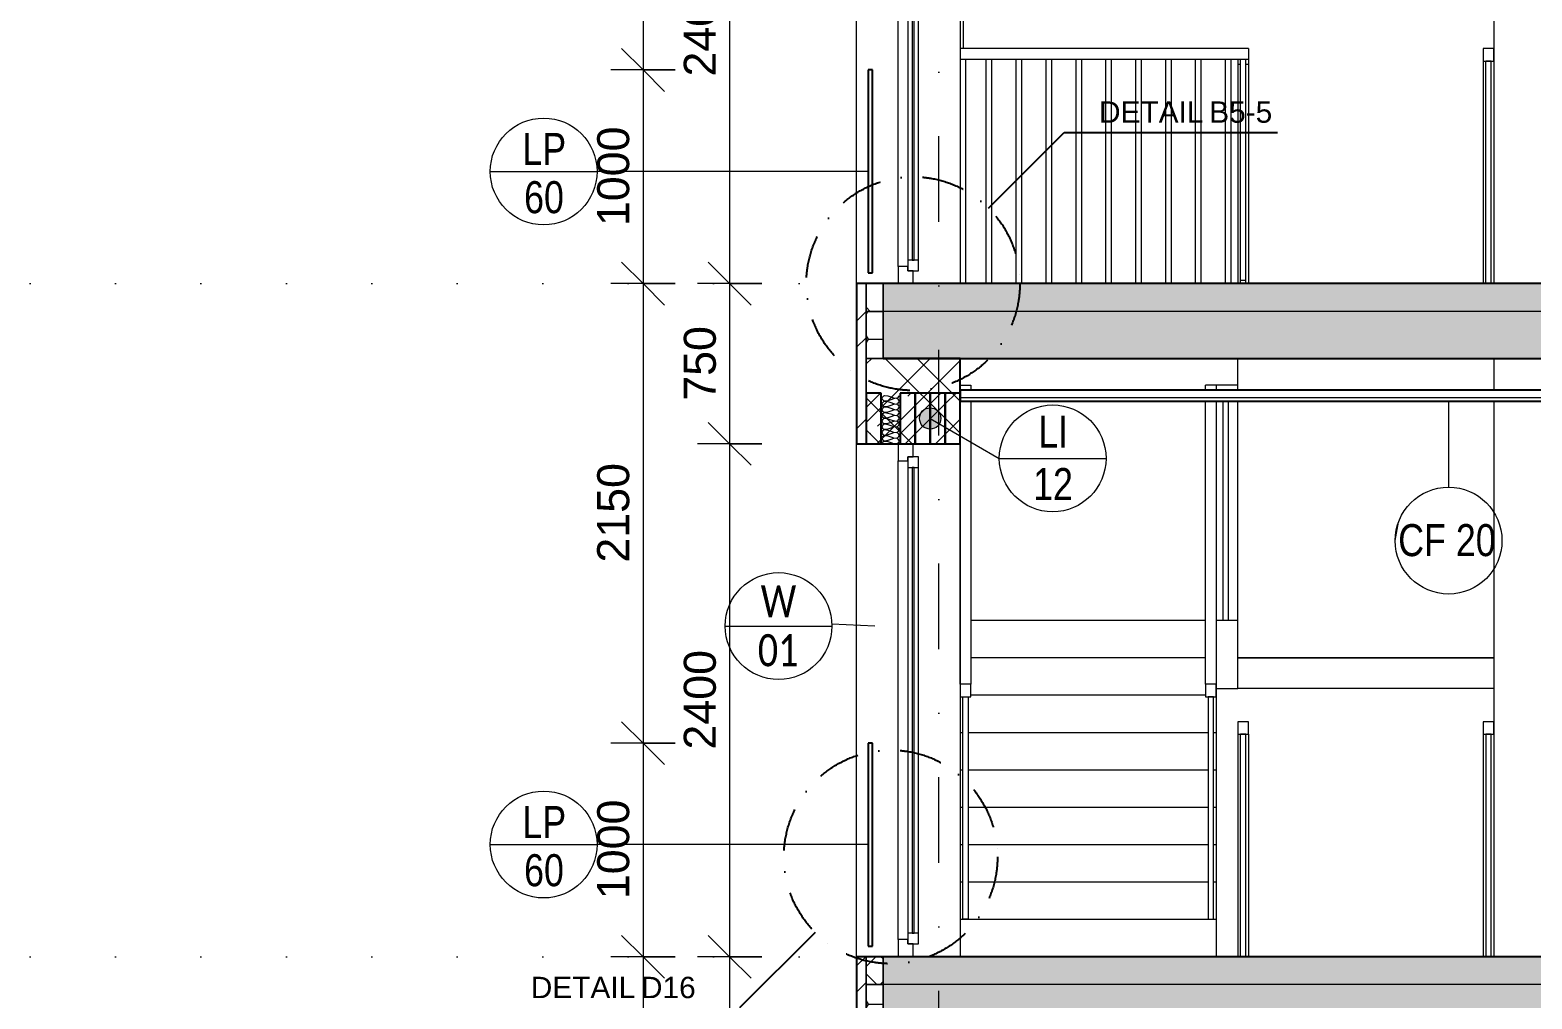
# Model space of a CAD drawing. Header units: millimetres. Extents: x -9657 to 178820, y -8645 to 72638.
# Drawn here: x -9657 to -2624, y 3852 to 8387 of the extents above; entities that cross this region are included whole.
import ezdxf

# ---------------------------------------------------------------- set-up
doc = ezdxf.new("R2010")
doc.units = ezdxf.units.MM
for name, pattern in [('HA_DashDot_10mm-S3mm', [1000, 400, -300, 0, -300]), ('HA_DashDot_4mm-S1mm', [400, 200, -100, 0, -100]), ('HA_Dot-S4mm', [400, 0, -400])]:
    doc.linetypes.add(name, pattern=pattern)
for name, color, linetype, lineweight in [('A-____-____-DIMS', 9, 'Continuous', 5), ('A-____-____-DIMS-100', 9, 'Continuous', 5), ('A-CLNG-____-IDEN', 9, 'Continuous', 9), ('A-CLNG-____-MCUT', 9, 'Continuous', 25), ('A-DETL-____-OTLN', 9, 'Continuous', 25), ('A-FLOR-____-MCUT', 9, 'Continuous', 25), ('A-FLOR-____-OTLN', 9, 'Continuous', 9), ('A-FLOR-____-OVHD', 9, 'HA_DashDot_4mm-S1mm', 25), ('A-FLOR-____-PATT', 9, 'Continuous', 25), ('A-FLOR-HRAL-IDEN', 9, 'Continuous', 9), ('A-FLOR-HRAL-MCUT', 9, 'Continuous', 25), ('A-FLOR-HRAL-OTLN', 9, 'Continuous', 9), ('A-FLOR-LEVL-OTLN', 9, 'Continuous', 9), ('A-GENM-____-IDEN', 9, 'Continuous', 9), ('A-GENM-____-MCUT', 9, 'Continuous', 25), ('A-GENM-____-OTLN', 9, 'Continuous', 9), ('A-GLAZ-____-IDEN', 9, 'Continuous', 9), ('A-GLAZ-____-MCUT', 9, 'Continuous', 5), ('A-GLAZ-____-OTLN', 9, 'Continuous', 5), ('A-WALL-____-MCUT', 9, 'Continuous', 25), ('A-WALL-____-OTLN', 9, 'Continuous', 9), ('A-WALL-____-PATT', 9, 'Continuous', 25), ('G-____-____-TEXT', 9, 'Continuous', 5), ('I-WALL-____-OTLN', 9, 'Continuous', 9), ('S-GRID-____-OTLN', 9, 'Continuous', 5), ('S-STRS-____-OTLN', 9, 'Continuous', 9)]:
    doc.layers.add(name, color=color, linetype=linetype, lineweight=lineweight)
doc.styles.add('Arial_1', font='arial.ttf', dxfattribs={"height": 150})
doc.styles.add('Arial_2', font='arial.ttf', dxfattribs={"height": 100})
doc.styles.add('Arial_3', font='arial.ttf', dxfattribs={"width": 0.8, "height": 150})
doc.styles.add('Calibri', font='calibri.ttf', dxfattribs={"width": 0.8, "height": 150})
doc.dimstyles.new('Inner_Dimensions_1', dxfattribs={"dimscale": 304.8, "dimtxt": 153.03891, "dimasz": 0.656168, "dimexe": 0.492126, "dimexo": 0.0625, "dimgap": 0.065617, "dimtad": 1, "dimdec": 0, "dimzin": 0, "dimdsep": 46, "dimtxsty": 'Arial_1', "dimblk1": 'OBLIQUE', "dimblk2": 'OBLIQUE', "dimsah": 1, "dimcen": 0.09, "dimdle": 0.492126, "dimazin": 0, "dimtfac": 1, "dimtdec": 4, "dimtix": 1, "dimtmove": 0, "dimatfit": 3, "dimfxl": 0.492126, "dimfxlon": 1, "dimtvp": 1, "dimtolj": 1, "dimtzin": 0, "dimlwd": 9, "dimlwe": 9, "dimarcsym": 2})
pattern_1 = [(45, (-4910.68, 1865.4), (-212.132, 212.132), []), (45, (-4760.68, 1865.4), (-212.132, 212.132), []), (315, (-4910.68, 1865.4), (212.132, 212.132), []), (315, (-4760.68, 1865.4), (212.132, 212.132), [])]
pattern_2 = [(0, (-4910.684, 1865.4), (117.188, 67.658), [78.125, -156.25]), (120, (-4910.684, 1865.4), (-117.18755, 67.6588), [78.125, -156.25]), (60, (-4910.684, 1865.4), (0.00045, 135.3168), [0, -156.25, 78.125, 0])]
pattern_3 = [(45, (-4910.68, 1865.4), (-176.777, 176.777), []), (45, (-4839.97, 1865.4), (-176.777, 176.777), []), (45, (-4698.55, 1865.4), (-106.066, 247.487), [100, -50, 3.353, -46.647])]

# ---------------------------------------------------------------- blocks, each defined once
blk = doc.blocks.new('HA_WD_SinglePanel - 1000x2400-1662822-ŘEZ 3-3 OBJEKT C')
at = {"layer": 'A-GLAZ-____-MCUT', "color": 250}
for p, q in [((-5521.8, 6450), (-5591.8, 6450)), ((-5591.8, 6450), (-5591.8, 6370)), ((-5521.8, 6390), (-5521.8, 6450)), ((-5591.8, 6370), (-5546.8, 6370)), ((-5496.8, 6390), (-5546.8, 6390)), ((-5546.8, 6390), (-5546.8, 6340)), ((-5546.8, 6370), (-5546.8, 6390)), ((-5546.8, 6390), (-5521.8, 6390)), ((-5546.8, 6340), (-5496.8, 6340)), ((-5526.8, 6340), (-5526.8, 4160)), ((-5516.8, 6340), (-5526.8, 6340)), ((-5516.8, 4160), (-5516.8, 6340)), ((-5496.8, 6340), (-5496.8, 6390)), ((-5496.8, 4160), (-5546.8, 4160)), ((-5546.8, 4160), (-5546.8, 4110)), ((-5526.8, 4160), (-5516.8, 4160)), ((-5496.8, 4110), (-5496.8, 4160)), ((-5546.8, 4130), (-5591.8, 4130)), ((-5591.8, 4130), (-5591.8, 4050)), ((-5546.8, 4110), (-5546.8, 4130)), ((-5546.8, 4110), (-5496.8, 4110)), ((-5521.8, 4110), (-5546.8, 4110)), ((-5521.8, 4050), (-5521.8, 4110)), ((-5591.8, 4050), (-5521.8, 4050))]:
    blk.add_line(p, q, dxfattribs=at)
at = {"layer": 'A-GLAZ-____-OTLN', "color": 250}
for p, q in [((-5591.8, 4130), (-5591.8, 6370)), ((-5546.8, 6340), (-5546.8, 4160)), ((-5496.8, 4160), (-5496.8, 6340))]:
    blk.add_line(p, q, dxfattribs=at)
blk = doc.blocks.new('Railing - 25mm-1399500-ŘEZ 3-3 OBJEKT C')
at = {"layer": 'A-FLOR-HRAL-OTLN', "color": 50}
for p, q in [((-4069.7, 2475), (-4069.7, 3500)), ((-4044.7, 2475), (-4044.7, 3500))]:
    blk.add_line(p, q, dxfattribs=at)
blk = doc.blocks.new('Railing - 25mm-1399498-ŘEZ 3-3 OBJEKT C')
at = {"layer": 'A-FLOR-HRAL-OTLN', "color": 50}
for p, q in [((-3988.9, 4050), (-3988.9, 5091)), ((-3963.9, 5091), (-3988.9, 5091)), ((-3963.9, 4050), (-3963.9, 5091))]:
    blk.add_line(p, q, dxfattribs=at)
blk = doc.blocks.new('Railing - 25mm-1399496-ŘEZ 3-3 OBJEKT C')
at = {"layer": 'A-FLOR-HRAL-OTLN', "color": 50}
for p, q in [((-4139.7, 2116), (-4139.7, 1075)), ((-4114.7, 2116), (-4139.7, 2116)), ((-4114.7, 1075), (-4114.7, 2116)), ((-4139.7, 1075), (-4114.7, 1075))]:
    blk.add_line(p, q, dxfattribs=at)
blk = doc.blocks.new('Railing - Railing-1399447-ŘEZ 3-3 OBJEKT C')
for name in ['Railing - 25mm-1399498-ŘEZ 3-3 OBJEKT C', 'Railing - 25mm-1399500-ŘEZ 3-3 OBJEKT C', 'Railing - 25mm-1399496-ŘEZ 3-3 OBJEKT C']:
    blk.add_blockref(name, (0, 0))
blk = doc.blocks.new('Top Rail Type - Top Rail_Internal_-1399463-ŘEZ 3-3 OBJEKT C')
at = {"layer": 'A-FLOR-HRAL-OTLN', "color": 50}
for p, q in [((-3951.4, 5150), (-4001.4, 5150)), ((-4001.4, 5150), (-4001.4, 5091)), ((-3951.4, 5091), (-3951.4, 5150)), ((-4001.4, 5091), (-3951.4, 5091)), ((-4001.4, 5091), (-4001.4, 4050)), ((-3951.4, 5091), (-3951.4, 4050)), ((-4152.2, 3552), (-4152.2, 3575)), ((-4102.2, 3575), (-4152.2, 3575)), ((-4102.2, 3575), (-4102.2, 3552)), ((-4027.2, 3575), (-4102.2, 3575)), ((-4001.8, 3575), (-4027.2, 3575)), ((-4152.2, 2175), (-4152.2, 3500)), ((-4102.2, 3500), (-4102.2, 2175)), ((-4152.2, 2175), (-4152.2, 2116)), ((-4102.2, 2175), (-4152.2, 2175)), ((-4152.2, 2116), (-4102.2, 2116)), ((-4102.2, 2116), (-4102.2, 2175))]:
    blk.add_line(p, q, dxfattribs=at)
blk = doc.blocks.new('Railing - 25mm-V2-ŘEZ 3-3 OBJEKT C')
at = {"layer": 'A-FLOR-HRAL-OTLN', "color": 50}
for p, q in [((-5178.9, 7200), (-5178.9, 8250)), ((-5153.9, 8250), (-5153.9, 7200))]:
    blk.add_line(p, q, dxfattribs=at)
blk = doc.blocks.new('Railing - 25mm-1399511-ŘEZ 3-3 OBJEKT C')
at = {"layer": 'A-FLOR-HRAL-OTLN', "color": 50}
for p, q in [((-3988.9, 7200), (-3988.9, 7215.9)), ((-3963.9, 7200), (-3963.9, 7215.9))]:
    blk.add_line(p, q, dxfattribs=at)
blk = doc.blocks.new('Railing - 25mm-2010535-ŘEZ 3-3 OBJEKT C')
at = {"layer": 'A-FLOR-HRAL-OTLN', "color": 50}
for p, q in [((-3988.9, 7215.9), (-3988.9, 8250)), ((-3963.9, 7215.9), (-3963.9, 8250)), ((-3988.9, 7215.9), (-3963.9, 7215.9))]:
    blk.add_line(p, q, dxfattribs=at)
blk = doc.blocks.new('Railing - 25mm-V3-ŘEZ 3-3 OBJEKT C')
at = {"layer": 'A-FLOR-HRAL-OTLN', "color": 50}
blk.add_line((-5276.8, 8250), (-5276.8, 7200), dxfattribs=at)
blk = doc.blocks.new('Railing - Railing-1443977-ŘEZ 3-3 OBJEKT C')
for name, p in [('Railing - 25mm-V3-ŘEZ 3-3 OBJEKT C', (0, 0)), ('Railing - 25mm-V2-ŘEZ 3-3 OBJEKT C', (0, 0)), ('Railing - 25mm-V2-ŘEZ 3-3 OBJEKT C', (140, 0)), ('Railing - 25mm-V2-ŘEZ 3-3 OBJEKT C', (280, 0)), ('Railing - 25mm-V2-ŘEZ 3-3 OBJEKT C', (420, 0)), ('Railing - 25mm-V2-ŘEZ 3-3 OBJEKT C', (560, 0)), ('Railing - 25mm-V2-ŘEZ 3-3 OBJEKT C', (700, 0)), ('Railing - 25mm-V2-ŘEZ 3-3 OBJEKT C', (840, 0)), ('Railing - 25mm-V2-ŘEZ 3-3 OBJEKT C', (980, 0)), ('Railing - 25mm-V2-ŘEZ 3-3 OBJEKT C', (1120, 0)), ('Railing - 25mm-2010535-ŘEZ 3-3 OBJEKT C', (0, 0)), ('Railing - 25mm-1399511-ŘEZ 3-3 OBJEKT C', (0, 0)), ('Railing - 25mm-1399500-ŘEZ 3-3 OBJEKT C', (0, 3150)), ('Railing - 25mm-1399496-ŘEZ 3-3 OBJEKT C', (0, 3150))]:
    blk.add_blockref(name, p)
blk = doc.blocks.new('Railing - Railing-1443981-ŘEZ 3-3 OBJEKT C')
at = {"extrusion": (0, 0, -1), "zscale": -1}
blk.add_blockref('Railing - 25mm-1399496-ŘEZ 3-3 OBJEKT C', (9403.6, 3150), dxfattribs=at)
blk = doc.blocks.new('Top Rail Type - Top Rail_Internal_-1443993-ŘEZ 3-3 OBJEKT C')
at = {"layer": 'A-FLOR-HRAL-OTLN', "color": 50}
for p, q in [((-4076.4, 8300), (-5301.8, 8300)), ((-3951.4, 8300), (-4076.4, 8300)), ((-3951.4, 8300), (-3951.4, 8250)), ((-5301.8, 8250), (-4076.4, 8250)), ((-4076.4, 8250), (-3951.4, 8250)), ((-4001.4, 8250), (-4001.4, 8225.7)), ((-3951.4, 8250), (-3951.4, 8225.7)), ((-3988.9, 8225.7), (-4001.4, 8225.7)), ((-4001.4, 8225.7), (-4001.4, 7200)), ((-3951.4, 8225.7), (-3963.9, 8225.7)), ((-3951.4, 8225.7), (-3951.4, 7200)), ((-4152.2, 6702), (-4152.2, 6725)), ((-4102.2, 6725), (-4152.2, 6725)), ((-4102.2, 6725), (-4102.2, 6702)), ((-4027.2, 6725), (-4102.2, 6725)), ((-4001.8, 6725), (-4027.2, 6725)), ((-4152.2, 5325), (-4152.2, 6650)), ((-4102.2, 6650), (-4102.2, 5325)), ((-4152.2, 5325), (-4152.2, 5266)), ((-4102.2, 5325), (-4152.2, 5325)), ((-4102.2, 5266), (-4102.2, 5325)), ((-4152.2, 5266), (-4102.2, 5266))]:
    blk.add_line(p, q, dxfattribs=at)
blk = doc.blocks.new('Top Rail Type - Top Rail_Internal_-1444010-ŘEZ 3-3 OBJEKT C')
at = {"layer": 'A-FLOR-HRAL-OTLN', "color": 50}
for p, q in [((-5301.4, 6725), (-5251.4, 6725)), ((-5301.4, 6702), (-5301.4, 6725)), ((-5251.4, 6725), (-5251.4, 6702)), ((-5301.4, 5325), (-5301.4, 6650)), ((-5251.4, 6650), (-5251.4, 5325)), ((-5301.4, 5325), (-5301.4, 5266)), ((-5251.4, 5325), (-5301.4, 5325)), ((-5251.4, 5266), (-5251.4, 5325)), ((-5301.4, 5266), (-5251.4, 5266))]:
    blk.add_line(p, q, dxfattribs=at)
blk = doc.blocks.new('Railing - Railing-1637136-ŘEZ 3-3 OBJEKT C')
at = {"layer": 'A-FLOR-HRAL-MCUT', "color": 10}
for p, q in [((-5711.8, 5050), (-5731.8, 5050)), ((-5731.8, 5050), (-5731.8, 4100)), ((-5711.8, 4100), (-5711.8, 5050)), ((-5731.8, 4100), (-5711.8, 4100))]:
    blk.add_line(p, q, dxfattribs=at)
blk = doc.blocks.new('Railing - Railing-1637265-ŘEZ 3-3 OBJEKT C')
at = {"layer": 'A-FLOR-HRAL-MCUT', "color": 10}
for p, q in [((-5711.8, 8200), (-5731.8, 8200)), ((-5731.8, 8200), (-5731.8, 7250)), ((-5711.8, 7250), (-5711.8, 8200)), ((-5731.8, 7250), (-5711.8, 7250))]:
    blk.add_line(p, q, dxfattribs=at)
blk = doc.blocks.new('Railing - 25mm-1909079-ŘEZ 3-3 OBJEKT C')
at = {"layer": 'A-FLOR-HRAL-OTLN', "color": 50}
for p, q in [((-2839.7, 5091.1), (-2839.7, 4050)), ((-2814.7, 5091.1), (-2839.7, 5091.1)), ((-2814.7, 4050), (-2814.7, 5091.1))]:
    blk.add_line(p, q, dxfattribs=at)
blk = doc.blocks.new('Railing - Railing-1841306-ŘEZ 3-3 OBJEKT C')
blk.add_blockref('Railing - 25mm-1909079-ŘEZ 3-3 OBJEKT C', (0, 0))
blk = doc.blocks.new('Top Rail Type - Top Rail_Internal_-1841441-ŘEZ 3-3 OBJEKT C')
at = {"layer": 'A-FLOR-HRAL-OTLN', "color": 50}
for p, q in [((-2802.2, 5150), (-2852.2, 5150)), ((-2852.2, 5150), (-2852.2, 5091.1)), ((-2802.2, 5091.1), (-2802.2, 5150)), ((-2852.2, 5091.1), (-2802.2, 5091.1)), ((-2852.2, 5091.1), (-2852.2, 4050)), ((-2802.2, 5091.1), (-2802.2, 4050))]:
    blk.add_line(p, q, dxfattribs=at)
blk = doc.blocks.new('Railing - Railing-1841486-ŘEZ 3-3 OBJEKT C')
blk.add_blockref('Railing - 25mm-1399498-ŘEZ 3-3 OBJEKT C', (1149.609375, 3150))
blk = doc.blocks.new('Top Rail Type - Top Rail_Internal_-1841589-ŘEZ 3-3 OBJEKT C')
at = {"layer": 'A-FLOR-HRAL-OTLN', "color": 50}
for p, q in [((-2801.8, 8300), (-2851.8, 8300)), ((-2851.8, 8300), (-2851.8, 8241)), ((-2801.8, 8241), (-2801.8, 8300)), ((-2851.8, 8241), (-2801.8, 8241)), ((-2851.8, 8241), (-2851.8, 7200))]:
    blk.add_line(p, q, dxfattribs=at)
blk = doc.blocks.new('TB_Porotherm KP7_1250mm - TB_Porotherm KP7_1250mm-V19-ŘEZ 3-3 OBJEKT C')
at = {"layer": 'A-GENM-____-OTLN', "lineweight": 5}
h = blk.add_hatch(dxfattribs=at)
h.set_pattern_fill('FP_8', color=256, style=0, pattern_type=2)
h.set_pattern_definition(pattern_3)
h.paths.add_polyline_path([(-5301.8, 6450), (-5301.8, 6688), (-5371.8, 6688), (-5371.8, 6450)])
at = {"layer": 'A-GENM-____-MCUT', "color": 10}
for p, q in [((-5301.8, 6688), (-5371.8, 6688)), ((-5371.8, 6688), (-5371.8, 6450)), ((-5301.8, 6450), (-5301.8, 6688)), ((-5371.8, 6450), (-5301.8, 6450))]:
    blk.add_line(p, q, dxfattribs=at)
blk = doc.blocks.new('TB_Porotherm KP7_1250mm - TB_Porotherm KP7_1250mm-V20-ŘEZ 3-3 OBJEKT C')
at = {"layer": 'A-GENM-____-OTLN', "lineweight": 5}
h = blk.add_hatch(dxfattribs=at)
h.set_pattern_fill('FP_8', color=256, style=0, pattern_type=2)
h.set_pattern_definition(pattern_3)
h.paths.add_polyline_path([(-5371.8, 6450), (-5371.8, 6688), (-5441.8, 6688), (-5441.8, 6450)])
at = {"layer": 'A-GENM-____-MCUT', "color": 10}
for p, q in [((-5371.8, 6688), (-5441.8, 6688)), ((-5441.8, 6688), (-5441.8, 6450)), ((-5371.8, 6450), (-5371.8, 6688)), ((-5441.8, 6450), (-5371.8, 6450))]:
    blk.add_line(p, q, dxfattribs=at)
blk = doc.blocks.new('TB_Porotherm KP7_1250mm - TB_Porotherm KP7_1250mm-V21-ŘEZ 3-3 OBJEKT C')
at = {"layer": 'A-GENM-____-OTLN', "lineweight": 5}
h = blk.add_hatch(dxfattribs=at)
h.set_pattern_fill('FP_8', color=256, style=0, pattern_type=2)
h.set_pattern_definition(pattern_3)
h.paths.add_polyline_path([(-5441.8, 6450), (-5441.8, 6688), (-5511.8, 6688), (-5511.8, 6450)])
at = {"layer": 'A-GENM-____-MCUT', "color": 10}
for p, q in [((-5441.8, 6688), (-5511.8, 6688)), ((-5511.8, 6688), (-5511.8, 6450)), ((-5441.8, 6450), (-5441.8, 6688)), ((-5511.8, 6450), (-5441.8, 6450))]:
    blk.add_line(p, q, dxfattribs=at)
blk = doc.blocks.new('TB_Porotherm KP7_1250mm - TB_Porotherm KP7_1250mm-V22-ŘEZ 3-3 OBJEKT C')
at = {"layer": 'A-GENM-____-OTLN', "lineweight": 5}
h = blk.add_hatch(dxfattribs=at)
h.set_pattern_fill('FP_8', color=256, style=0, pattern_type=2)
h.set_pattern_definition(pattern_3)
h.paths.add_polyline_path([(-5511.8, 6450), (-5511.8, 6688), (-5581.8, 6688), (-5581.8, 6450)])
at = {"layer": 'A-GENM-____-MCUT', "color": 10}
for p, q in [((-5511.8, 6688), (-5581.8, 6688)), ((-5581.8, 6688), (-5581.8, 6450)), ((-5511.8, 6450), (-5511.8, 6688)), ((-5581.8, 6450), (-5511.8, 6450))]:
    blk.add_line(p, q, dxfattribs=at)
blk = doc.blocks.new('TB_Porotherm KP7_1250mm - TB_Porotherm KP7_1250mm-V23-ŘEZ 3-3 OBJEKT C')
at = {"layer": 'A-GENM-____-OTLN', "lineweight": 5}
h = blk.add_hatch(dxfattribs=at)
h.set_pattern_fill('FP_8', color=256, style=0, pattern_type=2)
h.set_pattern_definition(pattern_3)
h.paths.add_polyline_path([(-5741.8, 6450), (-5671.8, 6450), (-5671.8, 6688), (-5741.8, 6688)])
at = {"layer": 'A-GENM-____-MCUT', "color": 10}
for p, q in [((-5671.8, 6688), (-5741.8, 6688)), ((-5741.8, 6688), (-5741.8, 6450)), ((-5671.8, 6450), (-5671.8, 6688)), ((-5741.8, 6450), (-5671.8, 6450))]:
    blk.add_line(p, q, dxfattribs=at)
blk = doc.blocks.new('185-01_OBJEKT C_Central_rvt-1-ŘEZ 3-3 OBJEKT C')
at = {"layer": 'A-FLOR-____-PATT', "lineweight": 5}
h = blk.add_hatch(color=7, dxfattribs=at)
h.paths.add_polyline_path([(438.2, 7070), (1623.2, 7070), (1623.2, 7200), (438.2, 7200), (438.2, 7137.5)])
h.paths.add_polyline_path([(-5006.4, 7070), (-726.8, 7070), (-726.8, 7200), (-5661.8, 7200), (-5661.8, 7070)])
h.paths.add_polyline_path([(4053.6, 7070), (5183.2, 7070), (5183.2, 7200), (1738.2, 7200), (1738.2, 7070), (2659.7, 7070)])
h.paths.add_polyline_path([(-476.8, 7070), (223.2, 7070), (223.2, 7200), (-476.8, 7200), (-476.8, 7137.5)])
h = blk.add_hatch(dxfattribs=at)
h.set_pattern_fill('FP_5', color=250, style=0, pattern_type=2)
h.set_pattern_definition(pattern_2)
h.paths.add_polyline_path([(-5741.8, 6850), (-5661.8, 6850), (-5661.8, 7070), (-5741.8, 7070)])
at = {"layer": 'A-FLOR-____-PATT', "lineweight": 9}
for points in [[(-5661.8, 6850), (5183.2, 6850), (5183.2, 7070), (-5661.8, 7070)], [(220.5, 3700), (7908.2, 3700), (7908.2, 3920), (-5661.8, 3920), (-5661.8, 3700), (-128, 3700)]]:
    blk.add_hatch(color=254, dxfattribs=at).paths.add_polyline_path(points)
at = {"layer": 'A-FLOR-____-PATT', "lineweight": 5}
h = blk.add_hatch(color=7, dxfattribs=at)
h.paths.add_polyline_path([(-5661.8, 3920), (-726.8, 3920), (-726.8, 4050), (-5661.8, 4050)])
h.paths.add_polyline_path([(7908.2, 3920), (7908.2, 4050), (-476.8, 4050), (-476.4, 3920), (7886.6, 3920)])
h = blk.add_hatch(dxfattribs=at)
h.set_pattern_fill('FP_5', color=250, style=0, pattern_type=2)
h.set_pattern_definition(pattern_2)
h.paths.add_polyline_path([(-5741.8, 3700), (-5661.8, 3700), (-5661.8, 3920), (-5741.8, 3920)])
at = {"layer": 'A-WALL-____-PATT', "lineweight": 5}
h = blk.add_hatch(dxfattribs=at)
h.set_pattern_fill('FP_6', color=250, style=0, pattern_type=2)
h.set_pattern_definition([(45, (-4910.7, 1865.4), (-251.447, 251.447), []), (45, (-4910.7, 2246.4), (-251.447, 251.447), [])])
h.paths.add_polyline_path([(-5786.8, 3300), (-5741.8, 3300), (-5741.8, 4050), (-5786.8, 4050)])
h.paths.add_polyline_path([(-5786.8, 6450), (-5741.8, 6450), (-5741.8, 7200), (-5786.8, 7200)])
h.paths.add_polyline_path([(-5741.8, 9600), (-5741.8, 12340), (-5786.8, 12340), (-5786.8, 9600)])
h = blk.add_hatch(dxfattribs=at)
h.set_pattern_fill('FP_2', color=250, style=0, pattern_type=2)
h.set_pattern_definition(pattern_1)
h.paths.add_polyline_path([(-5741.8, 7070), (-5661.8, 7070), (-5661.8, 7200), (-5741.8, 7200)])
h.paths.add_polyline_path([(-5741.8, 9600), (-5301.8, 9600), (-5301.8, 10000), (-5741.8, 10000), (-5741.8, 9950.5)])
h = blk.add_hatch(dxfattribs=at)
h.set_pattern_fill('FP_2', color=250, style=0, pattern_type=2)
h.set_pattern_definition(pattern_1)
h.paths.add_polyline_path([(-5703.3, 3920), (-5661.8, 3920), (-5661.8, 4050), (-5741.8, 4050), (-5741.8, 3920)])
h.paths.add_polyline_path([(-5741.8, 6450), (-5301.8, 6450), (-5301.8, 6850), (-5741.8, 6850)])
at = {"layer": 'A-CLNG-____-MCUT', "color": 10}
for p, q in [((-726.8, 6702), (-5301.8, 6702)), ((-5301.8, 6702), (-5301.8, 6650)), ((-5301.8, 6650), (-726.8, 6650))]:
    blk.add_line(p, q, dxfattribs=at)
at = {"layer": 'A-CLNG-____-MCUT', "color": 50, "lineweight": 9}
blk.add_line((-726.8, 6666), (-5301.8, 6666), dxfattribs=at)
at = {"layer": 'A-FLOR-____-MCUT', "color": 10}
for p, q in [((-726.8, 7200), (-5661.8, 7200)), ((-5661.8, 6850), (-726.8, 6850)), ((-726.8, 4050), (-5661.8, 4050))]:
    blk.add_line(p, q, dxfattribs=at)
at = {"layer": 'A-FLOR-____-MCUT', "color": 50, "lineweight": 9}
for p, q in [((-5661.8, 7200), (-5661.8, 7070)), ((-726.8, 7070), (-5661.8, 7070)), ((-5661.8, 4050), (-5661.8, 3920)), ((-726.8, 3920), (-5661.8, 3920))]:
    blk.add_line(p, q, dxfattribs=at)
at = {"layer": 'A-FLOR-____-OTLN', "color": 50}
for p, q in [((-5741.8, 7070), (-5741.8, 6850)), ((-5661.8, 7070), (-5741.8, 7070)), ((-5661.8, 7070), (-5661.8, 6850)), ((-5661.8, 6850), (-5661.8, 7070)), ((-5741.8, 6850), (-5661.8, 6850)), ((-5661.8, 3920), (-5741.8, 3920)), ((-5741.8, 3920), (-5741.8, 3700)), ((-5661.8, 3920), (-5661.8, 3700)), ((-5661.8, 3700), (-5661.8, 3920))]:
    blk.add_line(p, q, dxfattribs=at)
at = {"layer": 'A-WALL-____-MCUT', "color": 10}
for p, q in [((-5741.8, 7200), (-5786.8, 7200)), ((-5786.8, 7200), (-5786.8, 6450)), ((-5661.8, 7200), (-5741.8, 7200)), ((-5301.8, 6850), (-5661.8, 6850)), ((-5301.8, 6450), (-5301.8, 6850)), ((-5786.8, 6450), (-5741.8, 6450)), ((-5741.8, 6450), (-5301.8, 6450)), ((-5741.8, 4050), (-5786.8, 4050)), ((-5786.8, 4050), (-5786.8, 3300)), ((-5661.8, 4050), (-5741.8, 4050))]:
    blk.add_line(p, q, dxfattribs=at)
at = {"layer": 'A-WALL-____-MCUT', "color": 50, "lineweight": 9}
for p, q in [((-5741.8, 7070), (-5741.8, 7200)), ((-5741.8, 7200), (-5741.8, 7070)), ((-5661.8, 7070), (-5661.8, 7200)), ((-5741.8, 6450), (-5741.8, 6850)), ((-5741.8, 6850), (-5741.8, 6450)), ((-5741.8, 3920), (-5741.8, 4050)), ((-5741.8, 4050), (-5741.8, 3920)), ((-5661.8, 3920), (-5661.8, 4050))]:
    blk.add_line(p, q, dxfattribs=at)
at = {"layer": 'A-WALL-____-OTLN', "color": 50}
for p, q in [((-5786.8, 7200), (-5786.8, 9600)), ((-5301.8, 9600), (-5301.8, 7200)), ((-5286.8, 8820), (-5286.8, 8300)), ((-5741.8, 6850), (-5741.8, 7070)), ((-5741.8, 7070), (-5661.8, 7070)), ((-5661.8, 6850), (-5741.8, 6850)), ((-5786.8, 4050), (-5786.8, 6450)), ((-5301.8, 6450), (-5301.8, 4050)), ((-5741.8, 3700), (-5741.8, 3920)), ((-5741.8, 3920), (-5661.8, 3920))]:
    blk.add_line(p, q, dxfattribs=at)
at = {"layer": 'I-WALL-____-OTLN', "color": 50}
for p, q in [((-2801.8, 9800.1), (-2801.8, 7200)), ((-2801.8, 6850), (-2801.8, 6702)), ((-2801.8, 6650), (-2801.8, 4050))]:
    blk.add_line(p, q, dxfattribs=at)
at = {"layer": 'S-STRS-____-OTLN', "color": 50}
for p, q in [((-4001.8, 6848.1), (-4001.8, 6850)), ((-4001.8, 6702), (-4001.8, 6848.1)), ((-4001.8, 6848.1), (-2801.8, 6848.1)), ((-2801.8, 6850), (-2801.8, 6848.1)), ((-4001.8, 6498.1), (-4001.8, 6650)), ((-4001.8, 6323.1), (-4001.8, 6498.1)), ((-4001.8, 6148.1), (-4001.8, 6323.1)), ((-4001.8, 5973.1), (-4001.8, 6148.1)), ((-4001.8, 5798.1), (-4001.8, 5973.1)), ((-4001.8, 5623.1), (-4001.8, 5798.1)), ((-5251.4, 5625), (-4152.2, 5625)), ((-4101.8, 5625), (-4001.8, 5625)), ((-4001.8, 5448.1), (-4001.8, 5623.1)), ((-5251.4, 5450), (-4152.2, 5450)), ((-4101.8, 5275), (-4101.8, 5450)), ((-4001.8, 5305), (-4001.8, 5448.1)), ((-4001.8, 5448.1), (-2801.8, 5448.1)), ((-2801.8, 5448.1), (-4001.8, 5448.1)), ((-5251.4, 5275), (-4152.2, 5275)), ((-4101.8, 5305), (-4001.8, 5305)), ((-4101.8, 5100), (-4101.8, 5275)), ((-2801.8, 5305), (-4001.8, 5305)), ((-5301.8, 5100), (-5288.9, 5100)), ((-5263.9, 5100), (-4139.7, 5100)), ((-4114.7, 5100), (-4101.8, 5100)), ((-4101.8, 4925), (-4101.8, 5100)), ((-5301.8, 4925), (-5288.9, 4925)), ((-5263.9, 4925), (-4139.7, 4925)), ((-4114.7, 4925), (-4101.8, 4925)), ((-4101.8, 4750), (-4101.8, 4925)), ((-5301.8, 4750), (-5288.9, 4750)), ((-5263.9, 4750), (-4139.7, 4750)), ((-4114.7, 4750), (-4101.8, 4750)), ((-4101.8, 4575), (-4101.8, 4750)), ((-5301.8, 4575), (-5288.9, 4575)), ((-5263.9, 4575), (-4139.7, 4575)), ((-4114.7, 4575), (-4101.8, 4575)), ((-4101.8, 4400), (-4101.8, 4575)), ((-5301.8, 4400), (-5288.9, 4400)), ((-5263.9, 4400), (-4139.7, 4400)), ((-4114.7, 4400), (-4101.8, 4400)), ((-4101.8, 4225), (-4101.8, 4400)), ((-5301.8, 4225), (-4101.8, 4225)), ((-4101.8, 4050), (-4101.8, 4225))]:
    blk.add_line(p, q, dxfattribs=at)
at = {"layer": 'A-FLOR-HRAL-OTLN', "color": 50, "lineweight": 9}
for name in ['Top Rail Type - Top Rail_Internal_-1443993-ŘEZ 3-3 OBJEKT C', 'Top Rail Type - Top Rail_Internal_-1841589-ŘEZ 3-3 OBJEKT C', 'Railing - Railing-1443977-ŘEZ 3-3 OBJEKT C', 'Railing - Railing-1841486-ŘEZ 3-3 OBJEKT C', 'Railing - Railing-1637265-ŘEZ 3-3 OBJEKT C', 'Top Rail Type - Top Rail_Internal_-1444010-ŘEZ 3-3 OBJEKT C', 'Railing - Railing-1443981-ŘEZ 3-3 OBJEKT C', 'Top Rail Type - Top Rail_Internal_-1399463-ŘEZ 3-3 OBJEKT C', 'Top Rail Type - Top Rail_Internal_-1841441-ŘEZ 3-3 OBJEKT C', 'Railing - Railing-1399447-ŘEZ 3-3 OBJEKT C', 'Railing - Railing-1841306-ŘEZ 3-3 OBJEKT C', 'Railing - Railing-1637136-ŘEZ 3-3 OBJEKT C']:
    blk.add_blockref(name, (0, 0), dxfattribs=at)
at = {"layer": 'A-GENM-____-OTLN', "color": 50, "lineweight": 9}
for name in ['TB_Porotherm KP7_1250mm - TB_Porotherm KP7_1250mm-V23-ŘEZ 3-3 OBJEKT C', 'TB_Porotherm KP7_1250mm - TB_Porotherm KP7_1250mm-V22-ŘEZ 3-3 OBJEKT C', 'TB_Porotherm KP7_1250mm - TB_Porotherm KP7_1250mm-V21-ŘEZ 3-3 OBJEKT C', 'TB_Porotherm KP7_1250mm - TB_Porotherm KP7_1250mm-V20-ŘEZ 3-3 OBJEKT C', 'TB_Porotherm KP7_1250mm - TB_Porotherm KP7_1250mm-V19-ŘEZ 3-3 OBJEKT C']:
    blk.add_blockref(name, (0, 0), dxfattribs=at)
at = {"layer": 'A-GLAZ-____-OTLN', "color": 50, "lineweight": 9}
for p in [(0, 3150), (0, 0)]:
    blk.add_blockref('HA_WD_SinglePanel - 1000x2400-1662822-ŘEZ 3-3 OBJEKT C', p, dxfattribs=at)
blk = doc.blocks.new('DIMBLOCK19-ŘEZ 3-3 OBJEKT C')
at = {"layer": 'A-____-____-DIMS-100', "lineweight": 9}
for p, q in [((-6380.8, 9600), (-6480.8, 9700)), ((-6230.8, 9600), (-6530.8, 9600)), ((-6380.8, 9600), (-6380.8, 7200)), ((-6380.8, 9600), (-6280.8, 9500)), ((-6380.8, 9600), (-6230.8, 9600)), ((-6380.8, 7200), (-6480.8, 7300)), ((-6230.8, 7200), (-6530.8, 7200)), ((-6380.8, 7200), (-6280.8, 7100)), ((-6380.8, 7200), (-6230.8, 7200))]:
    blk.add_line(p, q, dxfattribs=at)
at = {"layer": 'A-____-____-DIMS-100', "color": 0, "lineweight": 9, "insert": (-6595.5, 8169.3), "char_height": 150, "width": 553.765, "attachment_point": 1, "rotation": 90, "line_spacing_factor": 0.941778, "style": 'Arial_1'}
blk.add_mtext('2400', dxfattribs=at)
blk = doc.blocks.new('_Oblique')
at = {"color": 0, "linetype": 'ByBlock', "lineweight": -2}
blk.add_line((-0.5, -0.5), (0.5, 0.5), dxfattribs=at)
blk = doc.blocks.new('DIMBLOCK20-ŘEZ 3-3 OBJEKT C')
at = {"layer": 'A-____-____-DIMS-100', "lineweight": 9}
for p, q in [((-6380.8, 7200), (-6480.8, 7300)), ((-6230.8, 7200), (-6530.8, 7200)), ((-6380.8, 7200), (-6380.8, 6450)), ((-6380.8, 7200), (-6280.8, 7100)), ((-6380.8, 7200), (-6230.8, 7200)), ((-6380.8, 6450), (-6480.8, 6550)), ((-6230.8, 6450), (-6530.8, 6450)), ((-6380.8, 6450), (-6280.8, 6350)), ((-6380.8, 6450), (-6230.8, 6450))]:
    blk.add_line(p, q, dxfattribs=at)
at = {"layer": 'A-____-____-DIMS-100', "color": 0, "lineweight": 9, "insert": (-6595.5, 6651.9), "char_height": 150, "width": 415.324, "attachment_point": 1, "rotation": 90, "line_spacing_factor": 0.941778, "style": 'Arial_1'}
blk.add_mtext('750', dxfattribs=at)
blk = doc.blocks.new('DIMBLOCK21-ŘEZ 3-3 OBJEKT C')
at = {"layer": 'A-____-____-DIMS-100', "lineweight": 9}
for p, q in [((-6380.8, 6450), (-6480.8, 6550)), ((-6230.8, 6450), (-6530.8, 6450)), ((-6380.8, 6450), (-6380.8, 4050)), ((-6380.8, 6450), (-6280.8, 6350)), ((-6380.8, 6450), (-6230.8, 6450)), ((-6380.8, 4050), (-6480.8, 4150)), ((-6230.8, 4050), (-6530.8, 4050)), ((-6380.8, 4050), (-6280.8, 3950)), ((-6380.8, 4050), (-6230.8, 4050))]:
    blk.add_line(p, q, dxfattribs=at)
at = {"layer": 'A-____-____-DIMS-100', "color": 0, "lineweight": 9, "insert": (-6595.5, 5019.3), "char_height": 150, "width": 553.765, "attachment_point": 1, "rotation": 90, "line_spacing_factor": 0.941778, "style": 'Arial_1'}
blk.add_mtext('2400', dxfattribs=at)
blk = doc.blocks.new('DIMBLOCK22-ŘEZ 3-3 OBJEKT C')
at = {"layer": 'A-____-____-DIMS-100', "lineweight": 9}
for p, q in [((-6380.8, 4050), (-6480.8, 4150)), ((-6230.8, 4050), (-6530.8, 4050)), ((-6380.8, 4050), (-6380.8, 750)), ((-6380.8, 4050), (-6280.8, 3950)), ((-6380.8, 4050), (-6230.8, 4050)), ((-6380.8, 900), (-6480.8, 1000)), ((-6230.8, 900), (-6530.8, 900)), ((-6380.8, 900), (-6280.8, 800)), ((-6380.8, 900), (-6230.8, 900))]:
    blk.add_line(p, q, dxfattribs=at)
at = {"layer": 'A-____-____-DIMS-100', "color": 0, "lineweight": 9, "insert": (-6595.5, 2244.3), "char_height": 150, "width": 553.765, "attachment_point": 1, "rotation": 90, "line_spacing_factor": 0.941778, "style": 'Arial_1'}
blk.add_mtext('3150', dxfattribs=at)
blk = doc.blocks.new('DIMBLOCK30-ŘEZ 3-3 OBJEKT C')
at = {"layer": 'A-____-____-DIMS-100', "lineweight": 9}
for p, q in [((-6786.5, 10150), (-6786.5, 8200)), ((-6786.5, 10000), (-6886.5, 10100)), ((-6636.5, 10000), (-6936.5, 10000)), ((-6786.5, 10000), (-6686.5, 9900)), ((-6786.5, 10000), (-6636.5, 10000)), ((-6786.5, 8200), (-6886.5, 8300)), ((-6636.5, 8200), (-6936.5, 8200)), ((-6786.5, 8200), (-6686.5, 8100)), ((-6786.5, 8200), (-6636.5, 8200))]:
    blk.add_line(p, q, dxfattribs=at)
at = {"layer": 'A-____-____-DIMS-100', "color": 0, "lineweight": 9, "insert": (-7001.2, 8869.3), "char_height": 150, "width": 553.765, "attachment_point": 1, "rotation": 90, "line_spacing_factor": 0.941778, "style": 'Arial_1'}
blk.add_mtext('1800', dxfattribs=at)
blk = doc.blocks.new('DIMBLOCK31-ŘEZ 3-3 OBJEKT C')
at = {"layer": 'A-____-____-DIMS-100', "lineweight": 9}
for p, q in [((-6786.5, 8200), (-6886.5, 8300)), ((-6636.5, 8200), (-6936.5, 8200)), ((-6786.5, 8200), (-6786.5, 7200)), ((-6786.5, 8200), (-6686.5, 8100)), ((-6786.5, 8200), (-6636.5, 8200)), ((-6786.5, 7200), (-6886.5, 7300)), ((-6636.5, 7200), (-6936.5, 7200)), ((-6786.5, 7200), (-6686.5, 7100)), ((-6786.5, 7200), (-6636.5, 7200))]:
    blk.add_line(p, q, dxfattribs=at)
at = {"layer": 'A-____-____-DIMS-100', "color": 0, "lineweight": 9, "insert": (-7001.2, 7469.3), "char_height": 150, "width": 553.765, "attachment_point": 1, "rotation": 90, "line_spacing_factor": 0.941778, "style": 'Arial_1'}
blk.add_mtext('1000', dxfattribs=at)
blk = doc.blocks.new('DIMBLOCK32-ŘEZ 3-3 OBJEKT C')
at = {"layer": 'A-____-____-DIMS-100', "lineweight": 9}
for p, q in [((-6786.5, 7200), (-6886.5, 7300)), ((-6636.5, 7200), (-6936.5, 7200)), ((-6786.5, 7200), (-6786.5, 5050)), ((-6786.5, 7200), (-6686.5, 7100)), ((-6786.5, 7200), (-6636.5, 7200)), ((-6786.5, 5050), (-6886.5, 5150)), ((-6636.5, 5050), (-6936.5, 5050)), ((-6786.5, 5050), (-6686.5, 4950)), ((-6786.5, 5050), (-6636.5, 5050))]:
    blk.add_line(p, q, dxfattribs=at)
at = {"layer": 'A-____-____-DIMS-100', "color": 0, "lineweight": 9, "insert": (-7001.2, 5894.3), "char_height": 150, "width": 553.765, "attachment_point": 1, "rotation": 90, "line_spacing_factor": 0.941778, "style": 'Arial_1'}
blk.add_mtext('2150', dxfattribs=at)
blk = doc.blocks.new('DIMBLOCK33-ŘEZ 3-3 OBJEKT C')
at = {"layer": 'A-____-____-DIMS-100', "lineweight": 9}
for p, q in [((-6786.5, 5050), (-6886.5, 5150)), ((-6636.5, 5050), (-6936.5, 5050)), ((-6786.5, 5050), (-6786.5, 4050)), ((-6786.5, 5050), (-6686.5, 4950)), ((-6786.5, 5050), (-6636.5, 5050)), ((-6786.5, 4050), (-6886.5, 4150)), ((-6636.5, 4050), (-6936.5, 4050)), ((-6786.5, 4050), (-6686.5, 3950)), ((-6786.5, 4050), (-6636.5, 4050))]:
    blk.add_line(p, q, dxfattribs=at)
at = {"layer": 'A-____-____-DIMS-100', "color": 0, "lineweight": 9, "insert": (-7001.2, 4319.3), "char_height": 150, "width": 553.765, "attachment_point": 1, "rotation": 90, "line_spacing_factor": 0.941778, "style": 'Arial_1'}
blk.add_mtext('1000', dxfattribs=at)
blk = doc.blocks.new('DIMBLOCK34-ŘEZ 3-3 OBJEKT C')
at = {"layer": 'A-____-____-DIMS-100', "lineweight": 9}
for p, q in [((-6786.5, 4050), (-6886.5, 4150)), ((-6636.5, 4050), (-6936.5, 4050)), ((-6786.5, 4050), (-6786.5, 2500)), ((-6786.5, 4050), (-6686.5, 3950)), ((-6786.5, 4050), (-6636.5, 4050)), ((-6786.5, 2500), (-6886.5, 2600)), ((-6636.5, 2500), (-6936.5, 2500)), ((-6786.5, 2500), (-6686.5, 2400)), ((-6786.5, 2500), (-6636.5, 2500))]:
    blk.add_line(p, q, dxfattribs=at)
at = {"layer": 'A-____-____-DIMS-100', "color": 0, "lineweight": 9, "insert": (-7001.2, 3044.3), "char_height": 150, "width": 553.765, "attachment_point": 1, "rotation": 90, "line_spacing_factor": 0.941778, "style": 'Arial_1'}
blk.add_mtext('1550', dxfattribs=at)
blk = doc.blocks.new('HA_Tag_Ceiling - Group _ Type Mark-1822524-ŘEZ 3-3 OBJEKT C')
at = {"layer": 'A-CLNG-____-IDEN'}
blk.add_line((-3264.3, 9147.5), (-3249.2, 9233), dxfattribs=at)
blk.add_circle((-3014.3, 9147.5), 250, dxfattribs=at)
blk = doc.blocks.new('HA_TAG_WD - Type Mark-1502833-ŘEZ 3-3 OBJEKT C')
at = {"layer": 'A-GLAZ-____-IDEN'}
blk.add_line((-2415.4, 11619.2), (-1915.4, 11619.2), dxfattribs=at)
blk.add_circle((-2165.4, 11619.2), 250, dxfattribs=at)
blk = doc.blocks.new('HA_TAG_GM_Products - Generic-588599-ŘEZ 3-3 OBJEKT C')
at = {"layer": 'A-GENM-____-IDEN'}
blk.add_line((6583.3, 9778.6), (7083.3, 9778.6), dxfattribs=at)
blk.add_circle((6833.3, 9778.6), 250, dxfattribs=at)
blk = doc.blocks.new('HA_TAG_GM_Railings - Generic-2229991-ŘEZ 3-3 OBJEKT C')
at = {"layer": 'A-FLOR-HRAL-IDEN'}
blk.add_line((9338.2, 7700), (9838.2, 7700), dxfattribs=at)
blk.add_circle((9588.2, 7700), 250, dxfattribs=at)

msp = doc.modelspace()

# ---------------------------------------------------------------- hatches: boundary and pattern name
at = {"layer": 'A-GENM-____-IDEN'}
h = msp.add_hatch(color=256, dxfattribs=at)
edge = h.paths.add_edge_path()
edge.add_arc((-5441.8, 6569), 50, 0, 360)

# ---------------------------------------------------------------- linework, layer by layer
at = {"layer": 'A-CLNG-____-IDEN'}
msp.add_line((-3014.3, 6650), (-3014.3, 6247.5), dxfattribs=at)
at = {"layer": 'A-DETL-____-OTLN'}
for p, q in [((-5168.2, 7553.6), (-4814.7, 7907.1)), ((-4814.7, 7907.1), (-3814.7, 7907.1)), ((-5980.3, 4163.6), (-6333.9, 3810))]:
    msp.add_line(p, q, dxfattribs=at)
at = {"layer": 'A-DETL-____-OTLN', "lineweight": 9}
for points in [[(-5653.5, 6650), (-5659.7, 6650), (-5673.8, 6663.3), (-5659.7, 6676.7), (-5653.5, 6676.7)], [(-5653.5, 6623.3), (-5659.7, 6623.3), (-5673.8, 6636.7), (-5659.7, 6650), (-5653.5, 6650)], [(-5653.5, 6596.7), (-5659.7, 6596.7), (-5673.8, 6610), (-5659.7, 6623.3), (-5653.5, 6623.3)], [(-5653.5, 6676.7), (-5635.1, 6676.7), (-5618.5, 6663.3), (-5600.1, 6663.3)], [(-5600.1, 6663.3), (-5618.5, 6663.3), (-5635.1, 6650), (-5653.5, 6650)], [(-5653.5, 6650), (-5635.1, 6650), (-5618.5, 6636.7), (-5600.1, 6636.7)], [(-5600.1, 6636.7), (-5618.5, 6636.7), (-5635.1, 6623.3), (-5653.5, 6623.3)], [(-5653.5, 6623.3), (-5635.1, 6623.3), (-5618.5, 6610), (-5600.1, 6610)], [(-5600.1, 6663.3), (-5593.8, 6663.3), (-5586.8, 6670.4), (-5586.8, 6676.7)], [(-5600.1, 6636.7), (-5593.8, 6636.7), (-5579.7, 6650), (-5593.8, 6663.3), (-5600.1, 6663.3)], [(-5600.1, 6610), (-5593.8, 6610), (-5579.7, 6623.3), (-5593.8, 6636.7), (-5600.1, 6636.7)], [(-5653.5, 6570), (-5659.7, 6570), (-5673.8, 6583.3), (-5659.7, 6596.7), (-5653.5, 6596.7)], [(-5653.5, 6543.3), (-5659.7, 6543.3), (-5673.8, 6556.7), (-5659.7, 6570), (-5653.5, 6570)], [(-5653.5, 6516.7), (-5659.7, 6516.7), (-5673.8, 6530), (-5659.7, 6543.3), (-5653.5, 6543.3)], [(-5600.1, 6610), (-5618.5, 6610), (-5635.1, 6596.7), (-5653.5, 6596.7)], [(-5653.5, 6596.7), (-5635.1, 6596.7), (-5618.5, 6583.3), (-5600.1, 6583.3)], [(-5600.1, 6583.3), (-5618.5, 6583.3), (-5635.1, 6570), (-5653.5, 6570)], [(-5653.5, 6570), (-5635.1, 6570), (-5618.5, 6556.7), (-5600.1, 6556.7)], [(-5600.1, 6556.7), (-5618.5, 6556.7), (-5635.1, 6543.3), (-5653.5, 6543.3)], [(-5653.5, 6543.3), (-5635.1, 6543.3), (-5618.5, 6530), (-5600.1, 6530)], [(-5600.1, 6583.3), (-5593.8, 6583.3), (-5579.7, 6596.7), (-5593.8, 6610), (-5600.1, 6610)], [(-5600.1, 6556.7), (-5593.8, 6556.7), (-5579.7, 6570), (-5593.8, 6583.3), (-5600.1, 6583.3)], [(-5600.1, 6530), (-5593.8, 6530), (-5579.7, 6543.3), (-5593.8, 6556.7), (-5600.1, 6556.7)], [(-5653.5, 6490), (-5659.7, 6490), (-5673.8, 6503.3), (-5659.7, 6516.7), (-5653.5, 6516.7)], [(-5653.5, 6463.3), (-5659.7, 6463.3), (-5673.8, 6476.7), (-5659.7, 6490), (-5653.5, 6490)], [(-5600.1, 6530), (-5618.5, 6530), (-5635.1, 6516.7), (-5653.5, 6516.7)], [(-5653.5, 6516.7), (-5635.1, 6516.7), (-5618.5, 6503.3), (-5600.1, 6503.3)], [(-5600.1, 6503.3), (-5618.5, 6503.3), (-5635.1, 6490), (-5653.5, 6490)], [(-5653.5, 6490), (-5635.1, 6490), (-5618.5, 6476.7), (-5600.1, 6476.7)], [(-5600.1, 6476.7), (-5618.5, 6476.7), (-5635.1, 6463.3), (-5653.5, 6463.3)], [(-5600.1, 6503.3), (-5593.8, 6503.3), (-5579.7, 6516.7), (-5593.8, 6530), (-5600.1, 6530)], [(-5600.1, 6476.7), (-5593.8, 6476.7), (-5579.7, 6490), (-5593.8, 6503.3), (-5600.1, 6503.3)], [(-5600.1, 6450), (-5593.8, 6450), (-5579.7, 6463.3), (-5593.8, 6476.7), (-5600.1, 6476.7)], [(-5666.8, 6450), (-5666.8, 6456.3), (-5659.7, 6463.3), (-5653.5, 6463.3)], [(-5653.5, 6463.3), (-5635.1, 6463.3), (-5618.5, 6450), (-5600.1, 6450)]]:
    msp.add_open_spline(points, degree=3, dxfattribs=at)
at = {"layer": 'A-FLOR-____-OVHD'}
for centre in [(-5521.8, 7200), (-5626.8, 4517.1)]:
    msp.add_circle(centre, 500, dxfattribs=at)
at = {"layer": 'A-FLOR-HRAL-IDEN'}
for p, q in [((-5731.8, 7725), (-7001.8, 7725)), ((-5731.8, 4575), (-7001.8, 4575))]:
    msp.add_line(p, q, dxfattribs=at)
at = {"layer": 'A-FLOR-LEVL-OTLN', "linetype": 'HA_Dot-S4mm', "lineweight": 5}
for p, q in [((-9656.8, 7200), (16076.1, 7200)), ((-9656.8, 4050), (16076.1, 4050))]:
    msp.add_line(p, q, dxfattribs=at)
at = {"layer": 'A-GENM-____-IDEN'}
msp.add_line((-5441.8, 6569), (-5118.2, 6382.3), dxfattribs=at)
msp.add_circle((-5441.8, 6569), 50, dxfattribs=at)
at = {"layer": 'A-GLAZ-____-IDEN'}
msp.add_line((-5701.4, 5597.6), (-5901.8, 5606.3), dxfattribs=at)
at = {"layer": 'S-GRID-____-OTLN', "linetype": 'HA_DashDot_10mm-S3mm', "lineweight": 9}
msp.add_line((-5401.8, -4511.3), (-5401.8, 14901.7), dxfattribs=at)

# ---------------------------------------------------------------- block references
at = {"lineweight": 5}
msp.add_blockref('185-01_OBJEKT C_Central_rvt-1-ŘEZ 3-3 OBJEKT C', (0, 0), dxfattribs=at)
at = {"layer": 'A-CLNG-____-IDEN'}
msp.add_blockref('HA_Tag_Ceiling - Group _ Type Mark-1822524-ŘEZ 3-3 OBJEKT C', (0, -3150), dxfattribs=at)
at = {"layer": 'A-FLOR-HRAL-IDEN'}
for p in [(-16840, 25), (-16840, -3125)]:
    msp.add_blockref('HA_TAG_GM_Railings - Generic-2229991-ŘEZ 3-3 OBJEKT C', p, dxfattribs=at)
at = {"layer": 'A-GENM-____-IDEN'}
msp.add_blockref('HA_TAG_GM_Products - Generic-588599-ŘEZ 3-3 OBJEKT C', (-11701.5, -3396.3), dxfattribs=at)
at = {"layer": 'A-GLAZ-____-IDEN'}
msp.add_blockref('HA_TAG_WD - Type Mark-1502833-ŘEZ 3-3 OBJEKT C', (-3986.4, -6021.7), dxfattribs=at)

# ---------------------------------------------------------------- texts
at = {"layer": 'A-CLNG-____-IDEN', "lineweight": 5, "insert": (-3250.3, 6074.7), "char_height": 150, "width": 564.388, "attachment_point": 1, "style": 'Arial_3'}
msp.add_mtext('CF 20', dxfattribs=at)
at = {"layer": 'A-FLOR-HRAL-IDEN', "lineweight": 5, "char_height": 150, "attachment_point": 1, "style": 'Arial_3'}
for s, insert, width in [('LP', (-7351.4, 7905.2), 250.126), ('60', (-7343.4, 7679.8), 230.886), ('LP', (-7351.4, 4755.2), 250.126), ('60', (-7343.4, 4529.8), 230.886)]:
    msp.add_mtext(s, dxfattribs=dict(at, insert=insert, width=width))
at = {"layer": 'A-GENM-____-IDEN', "lineweight": 5, "char_height": 150, "attachment_point": 1, "style": 'Arial_3'}
for s, insert, width in [('LI', (-4935.8, 6582.6), 173.164), ('12', (-4959.8, 6337.1), 230.886)]:
    msp.add_mtext(s, dxfattribs=dict(at, insert=insert, width=width))
at = {"layer": 'A-GLAZ-____-IDEN', "lineweight": 5, "char_height": 150, "attachment_point": 1, "style": 'Calibri'}
for s, insert, width in [('W', (-6235.4, 5788.1), 211.645), ('01', (-6248.6, 5559.5), 243.713)]:
    msp.add_mtext(s, dxfattribs=dict(at, insert=insert, width=width))
at = {"layer": 'G-____-____-TEXT', "color": 7, "lineweight": 9, "char_height": 100, "attachment_point": 1, "style": 'Arial_2'}
for s, insert, width in [('DETAIL ', (-4651.1, 8053.1), 625.316), ('B5-5', (-4135.1, 8053.1), 360.759), ('DETAIL ', (-7312, 3956), 625.316), ('D16', (-6796.1, 3956), 312.658)]:
    msp.add_mtext(s, dxfattribs=dict(at, insert=insert, width=width))

# ---------------------------------------------------------------- dimensions: what is measured, and where the dimension line sits
at = {"layer": 'A-____-____-DIMS', "lineweight": 9}
for base, p1, p2, override, picture, middle in [((-6786.5, 8200), (-6636.5, 10000), (-6636.5, 8200), {"dimpost": '<>', "dimfxl": 1800}, 'DIMBLOCK30-ŘEZ 3-3 OBJEKT C', (-6883.1, 9100)), ((-6380.8, 7200), (-6230.8, 9600), (-6230.8, 7200), {"dimpost": '<>', "dimfxl": 2400}, 'DIMBLOCK19-ŘEZ 3-3 OBJEKT C', (-6477.4, 8400)), ((-6786.5, 7200), (-6636.5, 8200), (-6636.5, 7200), {"dimpost": '<>', "dimfxl": 1000}, 'DIMBLOCK31-ŘEZ 3-3 OBJEKT C', (-6883.1, 7700)), ((-6786.5, 5050), (-6636.5, 7200), (-6636.5, 5050), {"dimpost": '<>', "dimfxl": 2150}, 'DIMBLOCK32-ŘEZ 3-3 OBJEKT C', (-6883.1, 6125)), ((-6380.8, 6450), (-6230.8, 7200), (-6230.8, 6450), {"dimpost": '<>', "dimfxl": 750}, 'DIMBLOCK20-ŘEZ 3-3 OBJEKT C', (-6477.4, 6825)), ((-6380.8, 4050), (-6230.8, 6450), (-6230.8, 4050), {"dimpost": '<>', "dimfxl": 2400}, 'DIMBLOCK21-ŘEZ 3-3 OBJEKT C', (-6477.4, 5250)), ((-6786.5, 4050), (-6636.5, 5050), (-6636.5, 4050), {"dimpost": '<>', "dimfxl": 1000}, 'DIMBLOCK33-ŘEZ 3-3 OBJEKT C', (-6883.1, 4550)), ((-6786.5, 2500), (-6636.5, 4050), (-6636.5, 2500), {"dimpost": '<>', "dimfxl": 1550}, 'DIMBLOCK34-ŘEZ 3-3 OBJEKT C', (-6883.1, 3275)), ((-6380.8, 900), (-6230.8, 4050), (-6230.8, 900), {"dimpost": '<>', "dimfxl": 3150}, 'DIMBLOCK22-ŘEZ 3-3 OBJEKT C', (-6477.4, 2475))]:
    dim = msp.add_linear_dim(base=base, p1=p1, p2=p2, angle=90, dimstyle='Inner_Dimensions_1', override=override, dxfattribs=at)
    dim.commit()
    dim.dimension.update_dxf_attribs({"geometry": picture, "text_midpoint": middle})

doc.saveas('drawing.dxf')
